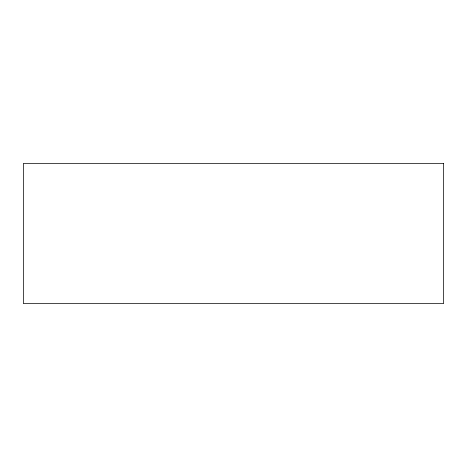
<?xml version="1.0" encoding="UTF-8"?>
<svg xmlns="http://www.w3.org/2000/svg" width="467" height="467" viewBox="0 0 467 467"><rect width="100%" height="100%" fill="white"/><g stroke="black" fill="none" stroke-linecap="round" stroke-linejoin="round"><path stroke-width="0.7" d="M443.65 163.45L23.35 163.45L23.35 303.55L443.65 303.55L443.65 163.45"/></g></svg>
